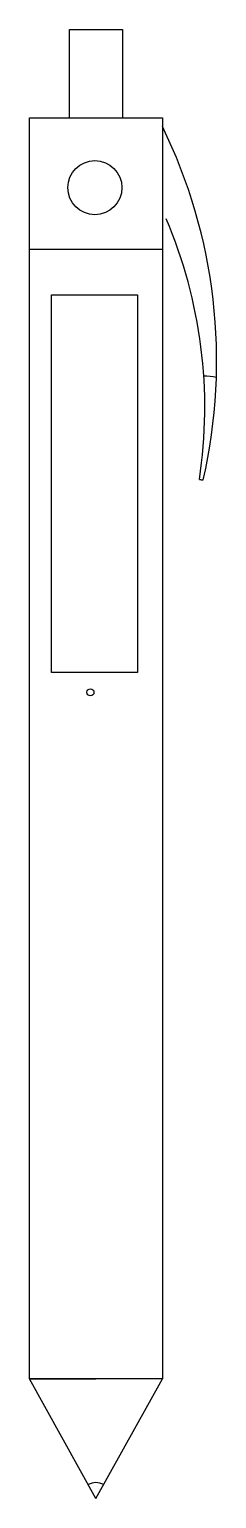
# Model space of a CAD drawing. Header units: millimetres. Extents: x 129012 to 133518, y 31228 to 34568.
# Drawn here: x 129012 to 129435, y 31247 to 34568 of the extents above.
import ezdxf

# ---------------------------------------------------------------- set-up
doc = ezdxf.new("R2010")
doc.units = ezdxf.units.MM

msp = doc.modelspace()

# ---------------------------------------------------------------- linework, layer by layer
for p, q in [((129103, 34368.2), (129103, 34568.2)), ((129103, 34568.2), (129223, 34568.2)), ((129223, 34568.2), (129223, 34368.2)), ((129012.7, 31518.2), (129012.7, 34368.2)), ((129012.7, 34368.2), (129312.7, 34368.2)), ((129013, 34368.2), (129103, 34368.2)), ((129312.7, 34368.2), (129312.7, 31518.2)), ((129012.2, 34071.1), (129312.2, 34071.1)), ((129312.7, 31518.2), (129012.7, 31518.2)), ((129012.7, 31518.2), (129162.7, 31518.2)), ((129012.7, 31518.2), (129162.7, 31518.2)), ((129012.7, 31518.2), (129162.7, 31518.2)), ((129162.7, 31247.2), (129012.7, 31518.2)), ((129162.7, 31247.2), (129312.7, 31518.2))]:
    msp.add_line(p, q)
msp.add_lwpolyline([(129062.3, 33968.5), (129256.6, 33968.5), (129256.6, 33114.6), (129062.3, 33114.6)], close=True)
for centre, radius in [((129160.2, 34210.5), 61.1), ((129150.2, 33069.8), 8)]:
    msp.add_circle(centre, radius)
for centre, radius, start, end in [((128227.2, 33818.7), 1208.2, 347.16, 26.0351), ((128324.3, 33713.2), 1084.4, 351.3798, 23.1674), ((129407.2, 33667.4), 117.2, 76.4125, 90.4349), ((129407.2, 33667.4), 117.2, 264.7234, 268.9781), ((129162.7, 31247.2), 36.2, 61.0388, 118.9612)]:
    msp.add_arc(centre, radius, start, end)

doc.saveas('drawing.dxf')
